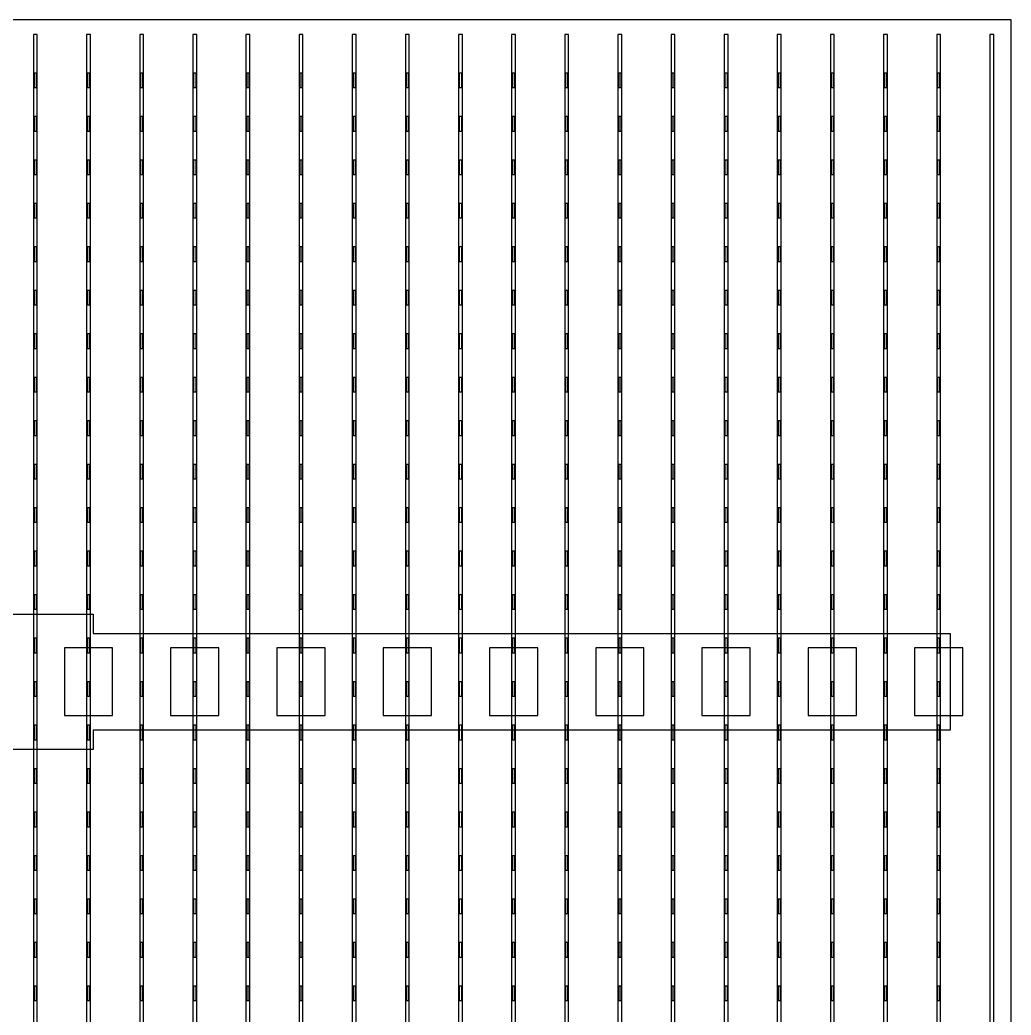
# Model space of a CAD drawing. Header units: millimetres. Extents: x -18 to 142, y -7 to 153.
# Drawn here: x 51.56 to 61.82, y 72.45 to 82.75 of the extents above; entities that cross this region are included whole.
import ezdxf

# ---------------------------------------------------------------- set-up
doc = ezdxf.new("R2010")
doc.units = ezdxf.units.MM
for name, color, linetype in [('BUSBARS', 3, 'Continuous'), ('CONTACT_PADS', 2, 'Continuous'), ('FINGERS', 1, 'Continuous'), ('INSULATION', 2, 'Continuous')]:
    doc.layers.add(name, color=color, linetype=linetype)

msp = doc.modelspace()

# ---------------------------------------------------------------- linework, layer by layer
at = {"layer": 'BUSBARS'}
msp.add_lwpolyline([(61.19, 76.4), (61.19, 75.4), (52.32, 75.4), (52.32, 75.2), (51.12, 75.2), (51.12, 75.4), (42.25, 75.4), (42.25, 76.4), (51.12, 76.4), (51.12, 76.6), (52.32, 76.6), (52.32, 76.4), (61.19, 76.4)], close=True, dxfattribs=at)
at = {"layer": 'CONTACT_PADS'}
for points in [[(51.733, 82.05), (51.733, 82.2), (51.708, 82.2), (51.708, 82.05), (51.733, 82.05)], [(52.283, 82.05), (52.283, 82.2), (52.258, 82.2), (52.258, 82.05), (52.283, 82.05)], [(52.833, 82.05), (52.833, 82.2), (52.808, 82.2), (52.808, 82.05), (52.833, 82.05)], [(53.383, 82.05), (53.383, 82.2), (53.358, 82.2), (53.358, 82.05), (53.383, 82.05)], [(53.933, 82.05), (53.933, 82.2), (53.908, 82.2), (53.908, 82.05), (53.933, 82.05)], [(54.483, 82.05), (54.483, 82.2), (54.458, 82.2), (54.458, 82.05), (54.483, 82.05)], [(55.033, 82.05), (55.033, 82.2), (55.008, 82.2), (55.008, 82.05), (55.033, 82.05)], [(55.583, 82.05), (55.583, 82.2), (55.558, 82.2), (55.558, 82.05), (55.583, 82.05)], [(56.133, 82.05), (56.133, 82.2), (56.108, 82.2), (56.108, 82.05), (56.133, 82.05)], [(56.683, 82.05), (56.683, 82.2), (56.658, 82.2), (56.658, 82.05), (56.683, 82.05)], [(57.233, 82.05), (57.233, 82.2), (57.208, 82.2), (57.208, 82.05), (57.233, 82.05)], [(57.783, 82.05), (57.783, 82.2), (57.758, 82.2), (57.758, 82.05), (57.783, 82.05)], [(58.333, 82.05), (58.333, 82.2), (58.308, 82.2), (58.308, 82.05), (58.333, 82.05)], [(58.883, 82.05), (58.883, 82.2), (58.858, 82.2), (58.858, 82.05), (58.883, 82.05)], [(59.433, 82.05), (59.433, 82.2), (59.408, 82.2), (59.408, 82.05), (59.433, 82.05)], [(59.983, 82.05), (59.983, 82.2), (59.958, 82.2), (59.958, 82.05), (59.983, 82.05)], [(60.533, 82.05), (60.533, 82.2), (60.508, 82.2), (60.508, 82.05), (60.533, 82.05)], [(61.083, 82.05), (61.083, 82.2), (61.058, 82.2), (61.058, 82.05), (61.083, 82.05)], [(51.733, 81.6), (51.733, 81.75), (51.708, 81.75), (51.708, 81.6), (51.733, 81.6)], [(52.283, 81.6), (52.283, 81.75), (52.258, 81.75), (52.258, 81.6), (52.283, 81.6)], [(52.833, 81.6), (52.833, 81.75), (52.808, 81.75), (52.808, 81.6), (52.833, 81.6)], [(53.383, 81.6), (53.383, 81.75), (53.358, 81.75), (53.358, 81.6), (53.383, 81.6)], [(53.933, 81.6), (53.933, 81.75), (53.908, 81.75), (53.908, 81.6), (53.933, 81.6)], [(54.483, 81.6), (54.483, 81.75), (54.458, 81.75), (54.458, 81.6), (54.483, 81.6)], [(55.033, 81.6), (55.033, 81.75), (55.008, 81.75), (55.008, 81.6), (55.033, 81.6)], [(55.583, 81.6), (55.583, 81.75), (55.558, 81.75), (55.558, 81.6), (55.583, 81.6)], [(56.133, 81.6), (56.133, 81.75), (56.108, 81.75), (56.108, 81.6), (56.133, 81.6)], [(56.683, 81.6), (56.683, 81.75), (56.658, 81.75), (56.658, 81.6), (56.683, 81.6)], [(57.233, 81.6), (57.233, 81.75), (57.208, 81.75), (57.208, 81.6), (57.233, 81.6)], [(57.783, 81.6), (57.783, 81.75), (57.758, 81.75), (57.758, 81.6), (57.783, 81.6)], [(58.333, 81.6), (58.333, 81.75), (58.308, 81.75), (58.308, 81.6), (58.333, 81.6)], [(58.883, 81.6), (58.883, 81.75), (58.858, 81.75), (58.858, 81.6), (58.883, 81.6)], [(59.433, 81.6), (59.433, 81.75), (59.408, 81.75), (59.408, 81.6), (59.433, 81.6)], [(59.983, 81.6), (59.983, 81.75), (59.958, 81.75), (59.958, 81.6), (59.983, 81.6)], [(60.533, 81.6), (60.533, 81.75), (60.508, 81.75), (60.508, 81.6), (60.533, 81.6)], [(61.083, 81.6), (61.083, 81.75), (61.058, 81.75), (61.058, 81.6), (61.083, 81.6)], [(51.733, 81.15), (51.733, 81.3), (51.708, 81.3), (51.708, 81.15), (51.733, 81.15)], [(52.283, 81.15), (52.283, 81.3), (52.258, 81.3), (52.258, 81.15), (52.283, 81.15)], [(52.833, 81.15), (52.833, 81.3), (52.808, 81.3), (52.808, 81.15), (52.833, 81.15)], [(53.383, 81.15), (53.383, 81.3), (53.358, 81.3), (53.358, 81.15), (53.383, 81.15)], [(53.933, 81.15), (53.933, 81.3), (53.908, 81.3), (53.908, 81.15), (53.933, 81.15)], [(54.483, 81.15), (54.483, 81.3), (54.458, 81.3), (54.458, 81.15), (54.483, 81.15)], [(55.033, 81.15), (55.033, 81.3), (55.008, 81.3), (55.008, 81.15), (55.033, 81.15)], [(55.583, 81.15), (55.583, 81.3), (55.558, 81.3), (55.558, 81.15), (55.583, 81.15)], [(56.133, 81.15), (56.133, 81.3), (56.108, 81.3), (56.108, 81.15), (56.133, 81.15)], [(56.683, 81.15), (56.683, 81.3), (56.658, 81.3), (56.658, 81.15), (56.683, 81.15)], [(57.233, 81.15), (57.233, 81.3), (57.208, 81.3), (57.208, 81.15), (57.233, 81.15)], [(57.783, 81.15), (57.783, 81.3), (57.758, 81.3), (57.758, 81.15), (57.783, 81.15)], [(58.333, 81.15), (58.333, 81.3), (58.308, 81.3), (58.308, 81.15), (58.333, 81.15)], [(58.883, 81.15), (58.883, 81.3), (58.858, 81.3), (58.858, 81.15), (58.883, 81.15)], [(59.433, 81.15), (59.433, 81.3), (59.408, 81.3), (59.408, 81.15), (59.433, 81.15)], [(59.983, 81.15), (59.983, 81.3), (59.958, 81.3), (59.958, 81.15), (59.983, 81.15)], [(60.533, 81.15), (60.533, 81.3), (60.508, 81.3), (60.508, 81.15), (60.533, 81.15)], [(61.083, 81.15), (61.083, 81.3), (61.058, 81.3), (61.058, 81.15), (61.083, 81.15)], [(51.733, 80.7), (51.733, 80.85), (51.708, 80.85), (51.708, 80.7), (51.733, 80.7)], [(52.283, 80.7), (52.283, 80.85), (52.258, 80.85), (52.258, 80.7), (52.283, 80.7)], [(52.833, 80.7), (52.833, 80.85), (52.808, 80.85), (52.808, 80.7), (52.833, 80.7)], [(53.383, 80.7), (53.383, 80.85), (53.358, 80.85), (53.358, 80.7), (53.383, 80.7)], [(53.933, 80.7), (53.933, 80.85), (53.908, 80.85), (53.908, 80.7), (53.933, 80.7)], [(54.483, 80.7), (54.483, 80.85), (54.458, 80.85), (54.458, 80.7), (54.483, 80.7)], [(55.033, 80.7), (55.033, 80.85), (55.008, 80.85), (55.008, 80.7), (55.033, 80.7)], [(55.583, 80.7), (55.583, 80.85), (55.558, 80.85), (55.558, 80.7), (55.583, 80.7)], [(56.133, 80.7), (56.133, 80.85), (56.108, 80.85), (56.108, 80.7), (56.133, 80.7)], [(56.683, 80.7), (56.683, 80.85), (56.658, 80.85), (56.658, 80.7), (56.683, 80.7)], [(57.233, 80.7), (57.233, 80.85), (57.208, 80.85), (57.208, 80.7), (57.233, 80.7)], [(57.783, 80.7), (57.783, 80.85), (57.758, 80.85), (57.758, 80.7), (57.783, 80.7)], [(58.333, 80.7), (58.333, 80.85), (58.308, 80.85), (58.308, 80.7), (58.333, 80.7)], [(58.883, 80.7), (58.883, 80.85), (58.858, 80.85), (58.858, 80.7), (58.883, 80.7)], [(59.433, 80.7), (59.433, 80.85), (59.408, 80.85), (59.408, 80.7), (59.433, 80.7)], [(59.983, 80.7), (59.983, 80.85), (59.958, 80.85), (59.958, 80.7), (59.983, 80.7)], [(60.533, 80.7), (60.533, 80.85), (60.508, 80.85), (60.508, 80.7), (60.533, 80.7)], [(61.083, 80.7), (61.083, 80.85), (61.058, 80.85), (61.058, 80.7), (61.083, 80.7)], [(51.733, 80.25), (51.733, 80.4), (51.708, 80.4), (51.708, 80.25), (51.733, 80.25)], [(52.283, 80.25), (52.283, 80.4), (52.258, 80.4), (52.258, 80.25), (52.283, 80.25)], [(52.833, 80.25), (52.833, 80.4), (52.808, 80.4), (52.808, 80.25), (52.833, 80.25)], [(53.383, 80.25), (53.383, 80.4), (53.358, 80.4), (53.358, 80.25), (53.383, 80.25)], [(53.933, 80.25), (53.933, 80.4), (53.908, 80.4), (53.908, 80.25), (53.933, 80.25)], [(54.483, 80.25), (54.483, 80.4), (54.458, 80.4), (54.458, 80.25), (54.483, 80.25)], [(55.033, 80.25), (55.033, 80.4), (55.008, 80.4), (55.008, 80.25), (55.033, 80.25)], [(55.583, 80.25), (55.583, 80.4), (55.558, 80.4), (55.558, 80.25), (55.583, 80.25)], [(56.133, 80.25), (56.133, 80.4), (56.108, 80.4), (56.108, 80.25), (56.133, 80.25)], [(56.683, 80.25), (56.683, 80.4), (56.658, 80.4), (56.658, 80.25), (56.683, 80.25)], [(57.233, 80.25), (57.233, 80.4), (57.208, 80.4), (57.208, 80.25), (57.233, 80.25)], [(57.783, 80.25), (57.783, 80.4), (57.758, 80.4), (57.758, 80.25), (57.783, 80.25)], [(58.333, 80.25), (58.333, 80.4), (58.308, 80.4), (58.308, 80.25), (58.333, 80.25)], [(58.883, 80.25), (58.883, 80.4), (58.858, 80.4), (58.858, 80.25), (58.883, 80.25)], [(59.433, 80.25), (59.433, 80.4), (59.408, 80.4), (59.408, 80.25), (59.433, 80.25)], [(59.983, 80.25), (59.983, 80.4), (59.958, 80.4), (59.958, 80.25), (59.983, 80.25)], [(60.533, 80.25), (60.533, 80.4), (60.508, 80.4), (60.508, 80.25), (60.533, 80.25)], [(61.083, 80.25), (61.083, 80.4), (61.058, 80.4), (61.058, 80.25), (61.083, 80.25)], [(51.733, 79.8), (51.733, 79.95), (51.708, 79.95), (51.708, 79.8), (51.733, 79.8)], [(52.283, 79.8), (52.283, 79.95), (52.258, 79.95), (52.258, 79.8), (52.283, 79.8)], [(52.833, 79.8), (52.833, 79.95), (52.808, 79.95), (52.808, 79.8), (52.833, 79.8)], [(53.383, 79.8), (53.383, 79.95), (53.358, 79.95), (53.358, 79.8), (53.383, 79.8)], [(53.933, 79.8), (53.933, 79.95), (53.908, 79.95), (53.908, 79.8), (53.933, 79.8)], [(54.483, 79.8), (54.483, 79.95), (54.458, 79.95), (54.458, 79.8), (54.483, 79.8)], [(55.033, 79.8), (55.033, 79.95), (55.008, 79.95), (55.008, 79.8), (55.033, 79.8)], [(55.583, 79.8), (55.583, 79.95), (55.558, 79.95), (55.558, 79.8), (55.583, 79.8)], [(56.133, 79.8), (56.133, 79.95), (56.108, 79.95), (56.108, 79.8), (56.133, 79.8)], [(56.683, 79.8), (56.683, 79.95), (56.658, 79.95), (56.658, 79.8), (56.683, 79.8)], [(57.233, 79.8), (57.233, 79.95), (57.208, 79.95), (57.208, 79.8), (57.233, 79.8)], [(57.783, 79.8), (57.783, 79.95), (57.758, 79.95), (57.758, 79.8), (57.783, 79.8)], [(58.333, 79.8), (58.333, 79.95), (58.308, 79.95), (58.308, 79.8), (58.333, 79.8)], [(58.883, 79.8), (58.883, 79.95), (58.858, 79.95), (58.858, 79.8), (58.883, 79.8)], [(59.433, 79.8), (59.433, 79.95), (59.408, 79.95), (59.408, 79.8), (59.433, 79.8)], [(59.983, 79.8), (59.983, 79.95), (59.958, 79.95), (59.958, 79.8), (59.983, 79.8)], [(60.533, 79.8), (60.533, 79.95), (60.508, 79.95), (60.508, 79.8), (60.533, 79.8)], [(61.083, 79.8), (61.083, 79.95), (61.058, 79.95), (61.058, 79.8), (61.083, 79.8)], [(51.733, 79.35), (51.733, 79.5), (51.708, 79.5), (51.708, 79.35), (51.733, 79.35)], [(52.283, 79.35), (52.283, 79.5), (52.258, 79.5), (52.258, 79.35), (52.283, 79.35)], [(52.833, 79.35), (52.833, 79.5), (52.808, 79.5), (52.808, 79.35), (52.833, 79.35)], [(53.383, 79.35), (53.383, 79.5), (53.358, 79.5), (53.358, 79.35), (53.383, 79.35)], [(53.933, 79.35), (53.933, 79.5), (53.908, 79.5), (53.908, 79.35), (53.933, 79.35)], [(54.483, 79.35), (54.483, 79.5), (54.458, 79.5), (54.458, 79.35), (54.483, 79.35)], [(55.033, 79.35), (55.033, 79.5), (55.008, 79.5), (55.008, 79.35), (55.033, 79.35)], [(55.583, 79.35), (55.583, 79.5), (55.558, 79.5), (55.558, 79.35), (55.583, 79.35)], [(56.133, 79.35), (56.133, 79.5), (56.108, 79.5), (56.108, 79.35), (56.133, 79.35)], [(56.683, 79.35), (56.683, 79.5), (56.658, 79.5), (56.658, 79.35), (56.683, 79.35)], [(57.233, 79.35), (57.233, 79.5), (57.208, 79.5), (57.208, 79.35), (57.233, 79.35)], [(57.783, 79.35), (57.783, 79.5), (57.758, 79.5), (57.758, 79.35), (57.783, 79.35)], [(58.333, 79.35), (58.333, 79.5), (58.308, 79.5), (58.308, 79.35), (58.333, 79.35)], [(58.883, 79.35), (58.883, 79.5), (58.858, 79.5), (58.858, 79.35), (58.883, 79.35)], [(59.433, 79.35), (59.433, 79.5), (59.408, 79.5), (59.408, 79.35), (59.433, 79.35)], [(59.983, 79.35), (59.983, 79.5), (59.958, 79.5), (59.958, 79.35), (59.983, 79.35)], [(60.533, 79.35), (60.533, 79.5), (60.508, 79.5), (60.508, 79.35), (60.533, 79.35)], [(61.083, 79.35), (61.083, 79.5), (61.058, 79.5), (61.058, 79.35), (61.083, 79.35)], [(51.733, 78.9), (51.733, 79.05), (51.708, 79.05), (51.708, 78.9), (51.733, 78.9)], [(52.283, 78.9), (52.283, 79.05), (52.258, 79.05), (52.258, 78.9), (52.283, 78.9)], [(52.833, 78.9), (52.833, 79.05), (52.808, 79.05), (52.808, 78.9), (52.833, 78.9)], [(53.383, 78.9), (53.383, 79.05), (53.358, 79.05), (53.358, 78.9), (53.383, 78.9)], [(53.933, 78.9), (53.933, 79.05), (53.908, 79.05), (53.908, 78.9), (53.933, 78.9)], [(54.483, 78.9), (54.483, 79.05), (54.458, 79.05), (54.458, 78.9), (54.483, 78.9)], [(55.033, 78.9), (55.033, 79.05), (55.008, 79.05), (55.008, 78.9), (55.033, 78.9)], [(55.583, 78.9), (55.583, 79.05), (55.558, 79.05), (55.558, 78.9), (55.583, 78.9)], [(56.133, 78.9), (56.133, 79.05), (56.108, 79.05), (56.108, 78.9), (56.133, 78.9)], [(56.683, 78.9), (56.683, 79.05), (56.658, 79.05), (56.658, 78.9), (56.683, 78.9)], [(57.233, 78.9), (57.233, 79.05), (57.208, 79.05), (57.208, 78.9), (57.233, 78.9)], [(57.783, 78.9), (57.783, 79.05), (57.758, 79.05), (57.758, 78.9), (57.783, 78.9)], [(58.333, 78.9), (58.333, 79.05), (58.308, 79.05), (58.308, 78.9), (58.333, 78.9)], [(58.883, 78.9), (58.883, 79.05), (58.858, 79.05), (58.858, 78.9), (58.883, 78.9)], [(59.433, 78.9), (59.433, 79.05), (59.408, 79.05), (59.408, 78.9), (59.433, 78.9)], [(59.983, 78.9), (59.983, 79.05), (59.958, 79.05), (59.958, 78.9), (59.983, 78.9)], [(60.533, 78.9), (60.533, 79.05), (60.508, 79.05), (60.508, 78.9), (60.533, 78.9)], [(61.083, 78.9), (61.083, 79.05), (61.058, 79.05), (61.058, 78.9), (61.083, 78.9)], [(51.733, 78.45), (51.733, 78.6), (51.708, 78.6), (51.708, 78.45), (51.733, 78.45)], [(52.283, 78.45), (52.283, 78.6), (52.258, 78.6), (52.258, 78.45), (52.283, 78.45)], [(52.833, 78.45), (52.833, 78.6), (52.808, 78.6), (52.808, 78.45), (52.833, 78.45)], [(53.383, 78.45), (53.383, 78.6), (53.358, 78.6), (53.358, 78.45), (53.383, 78.45)], [(53.933, 78.45), (53.933, 78.6), (53.908, 78.6), (53.908, 78.45), (53.933, 78.45)], [(54.483, 78.45), (54.483, 78.6), (54.458, 78.6), (54.458, 78.45), (54.483, 78.45)], [(55.033, 78.45), (55.033, 78.6), (55.008, 78.6), (55.008, 78.45), (55.033, 78.45)], [(55.583, 78.45), (55.583, 78.6), (55.558, 78.6), (55.558, 78.45), (55.583, 78.45)], [(56.133, 78.45), (56.133, 78.6), (56.108, 78.6), (56.108, 78.45), (56.133, 78.45)], [(56.683, 78.45), (56.683, 78.6), (56.658, 78.6), (56.658, 78.45), (56.683, 78.45)], [(57.233, 78.45), (57.233, 78.6), (57.208, 78.6), (57.208, 78.45), (57.233, 78.45)], [(57.783, 78.45), (57.783, 78.6), (57.758, 78.6), (57.758, 78.45), (57.783, 78.45)], [(58.333, 78.45), (58.333, 78.6), (58.308, 78.6), (58.308, 78.45), (58.333, 78.45)], [(58.883, 78.45), (58.883, 78.6), (58.858, 78.6), (58.858, 78.45), (58.883, 78.45)], [(59.433, 78.45), (59.433, 78.6), (59.408, 78.6), (59.408, 78.45), (59.433, 78.45)], [(59.983, 78.45), (59.983, 78.6), (59.958, 78.6), (59.958, 78.45), (59.983, 78.45)], [(60.533, 78.45), (60.533, 78.6), (60.508, 78.6), (60.508, 78.45), (60.533, 78.45)], [(61.083, 78.45), (61.083, 78.6), (61.058, 78.6), (61.058, 78.45), (61.083, 78.45)], [(51.733, 78), (51.733, 78.15), (51.708, 78.15), (51.708, 78), (51.733, 78)], [(52.283, 78), (52.283, 78.15), (52.258, 78.15), (52.258, 78), (52.283, 78)], [(52.833, 78), (52.833, 78.15), (52.808, 78.15), (52.808, 78), (52.833, 78)], [(53.383, 78), (53.383, 78.15), (53.358, 78.15), (53.358, 78), (53.383, 78)], [(53.933, 78), (53.933, 78.15), (53.908, 78.15), (53.908, 78), (53.933, 78)], [(54.483, 78), (54.483, 78.15), (54.458, 78.15), (54.458, 78), (54.483, 78)], [(55.033, 78), (55.033, 78.15), (55.008, 78.15), (55.008, 78), (55.033, 78)], [(55.583, 78), (55.583, 78.15), (55.558, 78.15), (55.558, 78), (55.583, 78)], [(56.133, 78), (56.133, 78.15), (56.108, 78.15), (56.108, 78), (56.133, 78)], [(56.683, 78), (56.683, 78.15), (56.658, 78.15), (56.658, 78), (56.683, 78)], [(57.233, 78), (57.233, 78.15), (57.208, 78.15), (57.208, 78), (57.233, 78)], [(57.783, 78), (57.783, 78.15), (57.758, 78.15), (57.758, 78), (57.783, 78)], [(58.333, 78), (58.333, 78.15), (58.308, 78.15), (58.308, 78), (58.333, 78)], [(58.883, 78), (58.883, 78.15), (58.858, 78.15), (58.858, 78), (58.883, 78)], [(59.433, 78), (59.433, 78.15), (59.408, 78.15), (59.408, 78), (59.433, 78)], [(59.983, 78), (59.983, 78.15), (59.958, 78.15), (59.958, 78), (59.983, 78)], [(60.533, 78), (60.533, 78.15), (60.508, 78.15), (60.508, 78), (60.533, 78)], [(61.083, 78), (61.083, 78.15), (61.058, 78.15), (61.058, 78), (61.083, 78)], [(51.733, 77.55), (51.733, 77.7), (51.708, 77.7), (51.708, 77.55), (51.733, 77.55)], [(52.283, 77.55), (52.283, 77.7), (52.258, 77.7), (52.258, 77.55), (52.283, 77.55)], [(52.833, 77.55), (52.833, 77.7), (52.808, 77.7), (52.808, 77.55), (52.833, 77.55)], [(53.383, 77.55), (53.383, 77.7), (53.358, 77.7), (53.358, 77.55), (53.383, 77.55)], [(53.933, 77.55), (53.933, 77.7), (53.908, 77.7), (53.908, 77.55), (53.933, 77.55)], [(54.483, 77.55), (54.483, 77.7), (54.458, 77.7), (54.458, 77.55), (54.483, 77.55)], [(55.033, 77.55), (55.033, 77.7), (55.008, 77.7), (55.008, 77.55), (55.033, 77.55)], [(55.583, 77.55), (55.583, 77.7), (55.558, 77.7), (55.558, 77.55), (55.583, 77.55)], [(56.133, 77.55), (56.133, 77.7), (56.108, 77.7), (56.108, 77.55), (56.133, 77.55)], [(56.683, 77.55), (56.683, 77.7), (56.658, 77.7), (56.658, 77.55), (56.683, 77.55)], [(57.233, 77.55), (57.233, 77.7), (57.208, 77.7), (57.208, 77.55), (57.233, 77.55)], [(57.783, 77.55), (57.783, 77.7), (57.758, 77.7), (57.758, 77.55), (57.783, 77.55)], [(58.333, 77.55), (58.333, 77.7), (58.308, 77.7), (58.308, 77.55), (58.333, 77.55)], [(58.883, 77.55), (58.883, 77.7), (58.858, 77.7), (58.858, 77.55), (58.883, 77.55)], [(59.433, 77.55), (59.433, 77.7), (59.408, 77.7), (59.408, 77.55), (59.433, 77.55)], [(59.983, 77.55), (59.983, 77.7), (59.958, 77.7), (59.958, 77.55), (59.983, 77.55)], [(60.533, 77.55), (60.533, 77.7), (60.508, 77.7), (60.508, 77.55), (60.533, 77.55)], [(61.083, 77.55), (61.083, 77.7), (61.058, 77.7), (61.058, 77.55), (61.083, 77.55)], [(51.733, 77.1), (51.733, 77.25), (51.708, 77.25), (51.708, 77.1), (51.733, 77.1)], [(52.283, 77.1), (52.283, 77.25), (52.258, 77.25), (52.258, 77.1), (52.283, 77.1)], [(52.833, 77.1), (52.833, 77.25), (52.808, 77.25), (52.808, 77.1), (52.833, 77.1)], [(53.383, 77.1), (53.383, 77.25), (53.358, 77.25), (53.358, 77.1), (53.383, 77.1)], [(53.933, 77.1), (53.933, 77.25), (53.908, 77.25), (53.908, 77.1), (53.933, 77.1)], [(54.483, 77.1), (54.483, 77.25), (54.458, 77.25), (54.458, 77.1), (54.483, 77.1)], [(55.033, 77.1), (55.033, 77.25), (55.008, 77.25), (55.008, 77.1), (55.033, 77.1)], [(55.583, 77.1), (55.583, 77.25), (55.558, 77.25), (55.558, 77.1), (55.583, 77.1)], [(56.133, 77.1), (56.133, 77.25), (56.108, 77.25), (56.108, 77.1), (56.133, 77.1)], [(56.683, 77.1), (56.683, 77.25), (56.658, 77.25), (56.658, 77.1), (56.683, 77.1)], [(57.233, 77.1), (57.233, 77.25), (57.208, 77.25), (57.208, 77.1), (57.233, 77.1)], [(57.783, 77.1), (57.783, 77.25), (57.758, 77.25), (57.758, 77.1), (57.783, 77.1)], [(58.333, 77.1), (58.333, 77.25), (58.308, 77.25), (58.308, 77.1), (58.333, 77.1)], [(58.883, 77.1), (58.883, 77.25), (58.858, 77.25), (58.858, 77.1), (58.883, 77.1)], [(59.433, 77.1), (59.433, 77.25), (59.408, 77.25), (59.408, 77.1), (59.433, 77.1)], [(59.983, 77.1), (59.983, 77.25), (59.958, 77.25), (59.958, 77.1), (59.983, 77.1)], [(60.533, 77.1), (60.533, 77.25), (60.508, 77.25), (60.508, 77.1), (60.533, 77.1)], [(61.083, 77.1), (61.083, 77.25), (61.058, 77.25), (61.058, 77.1), (61.083, 77.1)], [(51.733, 76.65), (51.733, 76.8), (51.708, 76.8), (51.708, 76.65), (51.733, 76.65)], [(52.283, 76.65), (52.283, 76.8), (52.258, 76.8), (52.258, 76.65), (52.283, 76.65)], [(52.833, 76.65), (52.833, 76.8), (52.808, 76.8), (52.808, 76.65), (52.833, 76.65)], [(53.383, 76.65), (53.383, 76.8), (53.358, 76.8), (53.358, 76.65), (53.383, 76.65)], [(53.933, 76.65), (53.933, 76.8), (53.908, 76.8), (53.908, 76.65), (53.933, 76.65)], [(54.483, 76.65), (54.483, 76.8), (54.458, 76.8), (54.458, 76.65), (54.483, 76.65)], [(55.033, 76.65), (55.033, 76.8), (55.008, 76.8), (55.008, 76.65), (55.033, 76.65)], [(55.583, 76.65), (55.583, 76.8), (55.558, 76.8), (55.558, 76.65), (55.583, 76.65)], [(56.133, 76.65), (56.133, 76.8), (56.108, 76.8), (56.108, 76.65), (56.133, 76.65)], [(56.683, 76.65), (56.683, 76.8), (56.658, 76.8), (56.658, 76.65), (56.683, 76.65)], [(57.233, 76.65), (57.233, 76.8), (57.208, 76.8), (57.208, 76.65), (57.233, 76.65)], [(57.783, 76.65), (57.783, 76.8), (57.758, 76.8), (57.758, 76.65), (57.783, 76.65)], [(58.333, 76.65), (58.333, 76.8), (58.308, 76.8), (58.308, 76.65), (58.333, 76.65)], [(58.883, 76.65), (58.883, 76.8), (58.858, 76.8), (58.858, 76.65), (58.883, 76.65)], [(59.433, 76.65), (59.433, 76.8), (59.408, 76.8), (59.408, 76.65), (59.433, 76.65)], [(59.983, 76.65), (59.983, 76.8), (59.958, 76.8), (59.958, 76.65), (59.983, 76.65)], [(60.533, 76.65), (60.533, 76.8), (60.508, 76.8), (60.508, 76.65), (60.533, 76.65)], [(61.083, 76.65), (61.083, 76.8), (61.058, 76.8), (61.058, 76.65), (61.083, 76.65)], [(51.733, 76.2), (51.733, 76.35), (51.708, 76.35), (51.708, 76.2), (51.733, 76.2)], [(52.283, 76.2), (52.283, 76.35), (52.258, 76.35), (52.258, 76.2), (52.283, 76.2)], [(52.833, 76.2), (52.833, 76.35), (52.808, 76.35), (52.808, 76.2), (52.833, 76.2)], [(53.383, 76.2), (53.383, 76.35), (53.358, 76.35), (53.358, 76.2), (53.383, 76.2)], [(53.933, 76.2), (53.933, 76.35), (53.908, 76.35), (53.908, 76.2), (53.933, 76.2)], [(54.483, 76.2), (54.483, 76.35), (54.458, 76.35), (54.458, 76.2), (54.483, 76.2)], [(55.033, 76.2), (55.033, 76.35), (55.008, 76.35), (55.008, 76.2), (55.033, 76.2)], [(55.583, 76.2), (55.583, 76.35), (55.558, 76.35), (55.558, 76.2), (55.583, 76.2)], [(56.133, 76.2), (56.133, 76.35), (56.108, 76.35), (56.108, 76.2), (56.133, 76.2)], [(56.683, 76.2), (56.683, 76.35), (56.658, 76.35), (56.658, 76.2), (56.683, 76.2)], [(57.233, 76.2), (57.233, 76.35), (57.208, 76.35), (57.208, 76.2), (57.233, 76.2)], [(57.783, 76.2), (57.783, 76.35), (57.758, 76.35), (57.758, 76.2), (57.783, 76.2)], [(58.333, 76.2), (58.333, 76.35), (58.308, 76.35), (58.308, 76.2), (58.333, 76.2)], [(58.883, 76.2), (58.883, 76.35), (58.858, 76.35), (58.858, 76.2), (58.883, 76.2)], [(59.433, 76.2), (59.433, 76.35), (59.408, 76.35), (59.408, 76.2), (59.433, 76.2)], [(59.983, 76.2), (59.983, 76.35), (59.958, 76.35), (59.958, 76.2), (59.983, 76.2)], [(60.533, 76.2), (60.533, 76.35), (60.508, 76.35), (60.508, 76.2), (60.533, 76.2)], [(61.083, 76.2), (61.083, 76.35), (61.058, 76.35), (61.058, 76.2), (61.083, 76.2)], [(51.733, 75.75), (51.733, 75.9), (51.708, 75.9), (51.708, 75.75), (51.733, 75.75)], [(52.283, 75.75), (52.283, 75.9), (52.258, 75.9), (52.258, 75.75), (52.283, 75.75)], [(52.833, 75.75), (52.833, 75.9), (52.808, 75.9), (52.808, 75.75), (52.833, 75.75)], [(53.383, 75.75), (53.383, 75.9), (53.358, 75.9), (53.358, 75.75), (53.383, 75.75)], [(53.933, 75.75), (53.933, 75.9), (53.908, 75.9), (53.908, 75.75), (53.933, 75.75)], [(54.483, 75.75), (54.483, 75.9), (54.458, 75.9), (54.458, 75.75), (54.483, 75.75)], [(55.033, 75.75), (55.033, 75.9), (55.008, 75.9), (55.008, 75.75), (55.033, 75.75)], [(55.583, 75.75), (55.583, 75.9), (55.558, 75.9), (55.558, 75.75), (55.583, 75.75)], [(56.133, 75.75), (56.133, 75.9), (56.108, 75.9), (56.108, 75.75), (56.133, 75.75)], [(56.683, 75.75), (56.683, 75.9), (56.658, 75.9), (56.658, 75.75), (56.683, 75.75)], [(57.233, 75.75), (57.233, 75.9), (57.208, 75.9), (57.208, 75.75), (57.233, 75.75)], [(57.783, 75.75), (57.783, 75.9), (57.758, 75.9), (57.758, 75.75), (57.783, 75.75)], [(58.333, 75.75), (58.333, 75.9), (58.308, 75.9), (58.308, 75.75), (58.333, 75.75)], [(58.883, 75.75), (58.883, 75.9), (58.858, 75.9), (58.858, 75.75), (58.883, 75.75)], [(59.433, 75.75), (59.433, 75.9), (59.408, 75.9), (59.408, 75.75), (59.433, 75.75)], [(59.983, 75.75), (59.983, 75.9), (59.958, 75.9), (59.958, 75.75), (59.983, 75.75)], [(60.533, 75.75), (60.533, 75.9), (60.508, 75.9), (60.508, 75.75), (60.533, 75.75)], [(61.083, 75.75), (61.083, 75.9), (61.058, 75.9), (61.058, 75.75), (61.083, 75.75)], [(51.733, 75.3), (51.733, 75.45), (51.708, 75.45), (51.708, 75.3), (51.733, 75.3)], [(52.283, 75.3), (52.283, 75.45), (52.258, 75.45), (52.258, 75.3), (52.283, 75.3)], [(52.833, 75.3), (52.833, 75.45), (52.808, 75.45), (52.808, 75.3), (52.833, 75.3)], [(53.383, 75.3), (53.383, 75.45), (53.358, 75.45), (53.358, 75.3), (53.383, 75.3)], [(53.933, 75.3), (53.933, 75.45), (53.908, 75.45), (53.908, 75.3), (53.933, 75.3)], [(54.483, 75.3), (54.483, 75.45), (54.458, 75.45), (54.458, 75.3), (54.483, 75.3)], [(55.033, 75.3), (55.033, 75.45), (55.008, 75.45), (55.008, 75.3), (55.033, 75.3)], [(55.583, 75.3), (55.583, 75.45), (55.558, 75.45), (55.558, 75.3), (55.583, 75.3)], [(56.133, 75.3), (56.133, 75.45), (56.108, 75.45), (56.108, 75.3), (56.133, 75.3)], [(56.683, 75.3), (56.683, 75.45), (56.658, 75.45), (56.658, 75.3), (56.683, 75.3)], [(57.233, 75.3), (57.233, 75.45), (57.208, 75.45), (57.208, 75.3), (57.233, 75.3)], [(57.783, 75.3), (57.783, 75.45), (57.758, 75.45), (57.758, 75.3), (57.783, 75.3)], [(58.333, 75.3), (58.333, 75.45), (58.308, 75.45), (58.308, 75.3), (58.333, 75.3)], [(58.883, 75.3), (58.883, 75.45), (58.858, 75.45), (58.858, 75.3), (58.883, 75.3)], [(59.433, 75.3), (59.433, 75.45), (59.408, 75.45), (59.408, 75.3), (59.433, 75.3)], [(59.983, 75.3), (59.983, 75.45), (59.958, 75.45), (59.958, 75.3), (59.983, 75.3)], [(60.533, 75.3), (60.533, 75.45), (60.508, 75.45), (60.508, 75.3), (60.533, 75.3)], [(61.083, 75.3), (61.083, 75.45), (61.058, 75.45), (61.058, 75.3), (61.083, 75.3)], [(51.733, 74.85), (51.733, 75), (51.708, 75), (51.708, 74.85), (51.733, 74.85)], [(52.283, 74.85), (52.283, 75), (52.258, 75), (52.258, 74.85), (52.283, 74.85)], [(52.833, 74.85), (52.833, 75), (52.808, 75), (52.808, 74.85), (52.833, 74.85)], [(53.383, 74.85), (53.383, 75), (53.358, 75), (53.358, 74.85), (53.383, 74.85)], [(53.933, 74.85), (53.933, 75), (53.908, 75), (53.908, 74.85), (53.933, 74.85)], [(54.483, 74.85), (54.483, 75), (54.458, 75), (54.458, 74.85), (54.483, 74.85)], [(55.033, 74.85), (55.033, 75), (55.008, 75), (55.008, 74.85), (55.033, 74.85)], [(55.583, 74.85), (55.583, 75), (55.558, 75), (55.558, 74.85), (55.583, 74.85)], [(56.133, 74.85), (56.133, 75), (56.108, 75), (56.108, 74.85), (56.133, 74.85)], [(56.683, 74.85), (56.683, 75), (56.658, 75), (56.658, 74.85), (56.683, 74.85)], [(57.233, 74.85), (57.233, 75), (57.208, 75), (57.208, 74.85), (57.233, 74.85)], [(57.783, 74.85), (57.783, 75), (57.758, 75), (57.758, 74.85), (57.783, 74.85)], [(58.333, 74.85), (58.333, 75), (58.308, 75), (58.308, 74.85), (58.333, 74.85)], [(58.883, 74.85), (58.883, 75), (58.858, 75), (58.858, 74.85), (58.883, 74.85)], [(59.433, 74.85), (59.433, 75), (59.408, 75), (59.408, 74.85), (59.433, 74.85)], [(59.983, 74.85), (59.983, 75), (59.958, 75), (59.958, 74.85), (59.983, 74.85)], [(60.533, 74.85), (60.533, 75), (60.508, 75), (60.508, 74.85), (60.533, 74.85)], [(61.083, 74.85), (61.083, 75), (61.058, 75), (61.058, 74.85), (61.083, 74.85)], [(51.733, 74.4), (51.733, 74.55), (51.708, 74.55), (51.708, 74.4), (51.733, 74.4)], [(52.283, 74.4), (52.283, 74.55), (52.258, 74.55), (52.258, 74.4), (52.283, 74.4)], [(52.833, 74.4), (52.833, 74.55), (52.808, 74.55), (52.808, 74.4), (52.833, 74.4)], [(53.383, 74.4), (53.383, 74.55), (53.358, 74.55), (53.358, 74.4), (53.383, 74.4)], [(53.933, 74.4), (53.933, 74.55), (53.908, 74.55), (53.908, 74.4), (53.933, 74.4)], [(54.483, 74.4), (54.483, 74.55), (54.458, 74.55), (54.458, 74.4), (54.483, 74.4)], [(55.033, 74.4), (55.033, 74.55), (55.008, 74.55), (55.008, 74.4), (55.033, 74.4)], [(55.583, 74.4), (55.583, 74.55), (55.558, 74.55), (55.558, 74.4), (55.583, 74.4)], [(56.133, 74.4), (56.133, 74.55), (56.108, 74.55), (56.108, 74.4), (56.133, 74.4)], [(56.683, 74.4), (56.683, 74.55), (56.658, 74.55), (56.658, 74.4), (56.683, 74.4)], [(57.233, 74.4), (57.233, 74.55), (57.208, 74.55), (57.208, 74.4), (57.233, 74.4)], [(57.783, 74.4), (57.783, 74.55), (57.758, 74.55), (57.758, 74.4), (57.783, 74.4)], [(58.333, 74.4), (58.333, 74.55), (58.308, 74.55), (58.308, 74.4), (58.333, 74.4)], [(58.883, 74.4), (58.883, 74.55), (58.858, 74.55), (58.858, 74.4), (58.883, 74.4)], [(59.433, 74.4), (59.433, 74.55), (59.408, 74.55), (59.408, 74.4), (59.433, 74.4)], [(59.983, 74.4), (59.983, 74.55), (59.958, 74.55), (59.958, 74.4), (59.983, 74.4)], [(60.533, 74.4), (60.533, 74.55), (60.508, 74.55), (60.508, 74.4), (60.533, 74.4)], [(61.083, 74.4), (61.083, 74.55), (61.058, 74.55), (61.058, 74.4), (61.083, 74.4)], [(51.733, 73.95), (51.733, 74.1), (51.708, 74.1), (51.708, 73.95), (51.733, 73.95)], [(52.283, 73.95), (52.283, 74.1), (52.258, 74.1), (52.258, 73.95), (52.283, 73.95)], [(52.833, 73.95), (52.833, 74.1), (52.808, 74.1), (52.808, 73.95), (52.833, 73.95)], [(53.383, 73.95), (53.383, 74.1), (53.358, 74.1), (53.358, 73.95), (53.383, 73.95)], [(53.933, 73.95), (53.933, 74.1), (53.908, 74.1), (53.908, 73.95), (53.933, 73.95)], [(54.483, 73.95), (54.483, 74.1), (54.458, 74.1), (54.458, 73.95), (54.483, 73.95)], [(55.033, 73.95), (55.033, 74.1), (55.008, 74.1), (55.008, 73.95), (55.033, 73.95)], [(55.583, 73.95), (55.583, 74.1), (55.558, 74.1), (55.558, 73.95), (55.583, 73.95)], [(56.133, 73.95), (56.133, 74.1), (56.108, 74.1), (56.108, 73.95), (56.133, 73.95)], [(56.683, 73.95), (56.683, 74.1), (56.658, 74.1), (56.658, 73.95), (56.683, 73.95)], [(57.233, 73.95), (57.233, 74.1), (57.208, 74.1), (57.208, 73.95), (57.233, 73.95)], [(57.783, 73.95), (57.783, 74.1), (57.758, 74.1), (57.758, 73.95), (57.783, 73.95)], [(58.333, 73.95), (58.333, 74.1), (58.308, 74.1), (58.308, 73.95), (58.333, 73.95)], [(58.883, 73.95), (58.883, 74.1), (58.858, 74.1), (58.858, 73.95), (58.883, 73.95)], [(59.433, 73.95), (59.433, 74.1), (59.408, 74.1), (59.408, 73.95), (59.433, 73.95)], [(59.983, 73.95), (59.983, 74.1), (59.958, 74.1), (59.958, 73.95), (59.983, 73.95)], [(60.533, 73.95), (60.533, 74.1), (60.508, 74.1), (60.508, 73.95), (60.533, 73.95)], [(61.083, 73.95), (61.083, 74.1), (61.058, 74.1), (61.058, 73.95), (61.083, 73.95)], [(51.733, 73.5), (51.733, 73.65), (51.708, 73.65), (51.708, 73.5), (51.733, 73.5)], [(52.283, 73.5), (52.283, 73.65), (52.258, 73.65), (52.258, 73.5), (52.283, 73.5)], [(52.833, 73.5), (52.833, 73.65), (52.808, 73.65), (52.808, 73.5), (52.833, 73.5)], [(53.383, 73.5), (53.383, 73.65), (53.358, 73.65), (53.358, 73.5), (53.383, 73.5)], [(53.933, 73.5), (53.933, 73.65), (53.908, 73.65), (53.908, 73.5), (53.933, 73.5)], [(54.483, 73.5), (54.483, 73.65), (54.458, 73.65), (54.458, 73.5), (54.483, 73.5)], [(55.033, 73.5), (55.033, 73.65), (55.008, 73.65), (55.008, 73.5), (55.033, 73.5)], [(55.583, 73.5), (55.583, 73.65), (55.558, 73.65), (55.558, 73.5), (55.583, 73.5)], [(56.133, 73.5), (56.133, 73.65), (56.108, 73.65), (56.108, 73.5), (56.133, 73.5)], [(56.683, 73.5), (56.683, 73.65), (56.658, 73.65), (56.658, 73.5), (56.683, 73.5)], [(57.233, 73.5), (57.233, 73.65), (57.208, 73.65), (57.208, 73.5), (57.233, 73.5)], [(57.783, 73.5), (57.783, 73.65), (57.758, 73.65), (57.758, 73.5), (57.783, 73.5)], [(58.333, 73.5), (58.333, 73.65), (58.308, 73.65), (58.308, 73.5), (58.333, 73.5)], [(58.883, 73.5), (58.883, 73.65), (58.858, 73.65), (58.858, 73.5), (58.883, 73.5)], [(59.433, 73.5), (59.433, 73.65), (59.408, 73.65), (59.408, 73.5), (59.433, 73.5)], [(59.983, 73.5), (59.983, 73.65), (59.958, 73.65), (59.958, 73.5), (59.983, 73.5)], [(60.533, 73.5), (60.533, 73.65), (60.508, 73.65), (60.508, 73.5), (60.533, 73.5)], [(61.083, 73.5), (61.083, 73.65), (61.058, 73.65), (61.058, 73.5), (61.083, 73.5)], [(51.733, 73.05), (51.733, 73.2), (51.708, 73.2), (51.708, 73.05), (51.733, 73.05)], [(52.283, 73.05), (52.283, 73.2), (52.258, 73.2), (52.258, 73.05), (52.283, 73.05)], [(52.833, 73.05), (52.833, 73.2), (52.808, 73.2), (52.808, 73.05), (52.833, 73.05)], [(53.383, 73.05), (53.383, 73.2), (53.358, 73.2), (53.358, 73.05), (53.383, 73.05)], [(53.933, 73.05), (53.933, 73.2), (53.908, 73.2), (53.908, 73.05), (53.933, 73.05)], [(54.483, 73.05), (54.483, 73.2), (54.458, 73.2), (54.458, 73.05), (54.483, 73.05)], [(55.033, 73.05), (55.033, 73.2), (55.008, 73.2), (55.008, 73.05), (55.033, 73.05)], [(55.583, 73.05), (55.583, 73.2), (55.558, 73.2), (55.558, 73.05), (55.583, 73.05)], [(56.133, 73.05), (56.133, 73.2), (56.108, 73.2), (56.108, 73.05), (56.133, 73.05)], [(56.683, 73.05), (56.683, 73.2), (56.658, 73.2), (56.658, 73.05), (56.683, 73.05)], [(57.233, 73.05), (57.233, 73.2), (57.208, 73.2), (57.208, 73.05), (57.233, 73.05)], [(57.783, 73.05), (57.783, 73.2), (57.758, 73.2), (57.758, 73.05), (57.783, 73.05)], [(58.333, 73.05), (58.333, 73.2), (58.308, 73.2), (58.308, 73.05), (58.333, 73.05)], [(58.883, 73.05), (58.883, 73.2), (58.858, 73.2), (58.858, 73.05), (58.883, 73.05)], [(59.433, 73.05), (59.433, 73.2), (59.408, 73.2), (59.408, 73.05), (59.433, 73.05)], [(59.983, 73.05), (59.983, 73.2), (59.958, 73.2), (59.958, 73.05), (59.983, 73.05)], [(60.533, 73.05), (60.533, 73.2), (60.508, 73.2), (60.508, 73.05), (60.533, 73.05)], [(61.083, 73.05), (61.083, 73.2), (61.058, 73.2), (61.058, 73.05), (61.083, 73.05)], [(51.733, 72.6), (51.733, 72.75), (51.708, 72.75), (51.708, 72.6), (51.733, 72.6)], [(52.283, 72.6), (52.283, 72.75), (52.258, 72.75), (52.258, 72.6), (52.283, 72.6)], [(52.833, 72.6), (52.833, 72.75), (52.808, 72.75), (52.808, 72.6), (52.833, 72.6)], [(53.383, 72.6), (53.383, 72.75), (53.358, 72.75), (53.358, 72.6), (53.383, 72.6)], [(53.933, 72.6), (53.933, 72.75), (53.908, 72.75), (53.908, 72.6), (53.933, 72.6)], [(54.483, 72.6), (54.483, 72.75), (54.458, 72.75), (54.458, 72.6), (54.483, 72.6)], [(55.033, 72.6), (55.033, 72.75), (55.008, 72.75), (55.008, 72.6), (55.033, 72.6)], [(55.583, 72.6), (55.583, 72.75), (55.558, 72.75), (55.558, 72.6), (55.583, 72.6)], [(56.133, 72.6), (56.133, 72.75), (56.108, 72.75), (56.108, 72.6), (56.133, 72.6)], [(56.683, 72.6), (56.683, 72.75), (56.658, 72.75), (56.658, 72.6), (56.683, 72.6)], [(57.233, 72.6), (57.233, 72.75), (57.208, 72.75), (57.208, 72.6), (57.233, 72.6)], [(57.783, 72.6), (57.783, 72.75), (57.758, 72.75), (57.758, 72.6), (57.783, 72.6)], [(58.333, 72.6), (58.333, 72.75), (58.308, 72.75), (58.308, 72.6), (58.333, 72.6)], [(58.883, 72.6), (58.883, 72.75), (58.858, 72.75), (58.858, 72.6), (58.883, 72.6)], [(59.433, 72.6), (59.433, 72.75), (59.408, 72.75), (59.408, 72.6), (59.433, 72.6)], [(59.983, 72.6), (59.983, 72.75), (59.958, 72.75), (59.958, 72.6), (59.983, 72.6)], [(60.533, 72.6), (60.533, 72.75), (60.508, 72.75), (60.508, 72.6), (60.533, 72.6)], [(61.083, 72.6), (61.083, 72.75), (61.058, 72.75), (61.058, 72.6), (61.083, 72.6)]]:
    msp.add_lwpolyline(points, close=True, dxfattribs=at)
at = {"layer": 'FINGERS'}
for points in [[(51.74, 62.7), (51.74, 82.6), (51.7, 82.6), (51.7, 62.7), (51.74, 62.7)], [(52.29, 62.7), (52.29, 82.6), (52.25, 82.6), (52.25, 62.7), (52.29, 62.7)], [(52.84, 62.7), (52.84, 82.6), (52.8, 82.6), (52.8, 62.7), (52.84, 62.7)], [(53.39, 62.7), (53.39, 82.6), (53.35, 82.6), (53.35, 62.7), (53.39, 62.7)], [(53.94, 62.7), (53.94, 82.6), (53.9, 82.6), (53.9, 62.7), (53.94, 62.7)], [(54.49, 62.7), (54.49, 82.6), (54.45, 82.6), (54.45, 62.7), (54.49, 62.7)], [(55.04, 62.7), (55.04, 82.6), (55, 82.6), (55, 62.7), (55.04, 62.7)], [(55.59, 62.7), (55.59, 82.6), (55.55, 82.6), (55.55, 62.7), (55.59, 62.7)], [(56.14, 62.7), (56.14, 82.6), (56.1, 82.6), (56.1, 62.7), (56.14, 62.7)], [(56.69, 62.7), (56.69, 82.6), (56.65, 82.6), (56.65, 62.7), (56.69, 62.7)], [(57.24, 62.7), (57.24, 82.6), (57.2, 82.6), (57.2, 62.7), (57.24, 62.7)], [(57.79, 62.7), (57.79, 82.6), (57.75, 82.6), (57.75, 62.7), (57.79, 62.7)], [(58.34, 62.7), (58.34, 82.6), (58.3, 82.6), (58.3, 62.7), (58.34, 62.7)], [(58.89, 62.7), (58.89, 82.6), (58.85, 82.6), (58.85, 62.7), (58.89, 62.7)], [(59.44, 62.7), (59.44, 82.6), (59.4, 82.6), (59.4, 62.7), (59.44, 62.7)], [(59.99, 62.7), (59.99, 82.6), (59.95, 82.6), (59.95, 62.7), (59.99, 62.7)], [(60.54, 62.7), (60.54, 82.6), (60.5, 82.6), (60.5, 62.7), (60.54, 62.7)], [(61.09, 62.7), (61.09, 82.6), (61.05, 82.6), (61.05, 62.7), (61.09, 62.7)], [(61.64, 62.7), (61.64, 82.6), (61.6, 82.6), (61.6, 62.7), (61.64, 62.7)]]:
    msp.add_lwpolyline(points, close=True, dxfattribs=at)
at = {"layer": 'INSULATION'}
for points in [[(61.82, 62.55), (61.82, 82.75), (41.62, 82.75), (41.62, 62.55), (61.82, 62.55)], [(52.52, 75.55), (52.52, 76.25), (52.02, 76.25), (52.02, 75.55), (52.52, 75.55)], [(53.62, 75.55), (53.62, 76.25), (53.12, 76.25), (53.12, 75.55), (53.62, 75.55)], [(54.72, 75.55), (54.72, 76.25), (54.22, 76.25), (54.22, 75.55), (54.72, 75.55)], [(55.82, 75.55), (55.82, 76.25), (55.32, 76.25), (55.32, 75.55), (55.82, 75.55)], [(56.92, 75.55), (56.92, 76.25), (56.42, 76.25), (56.42, 75.55), (56.92, 75.55)], [(58.02, 75.55), (58.02, 76.25), (57.52, 76.25), (57.52, 75.55), (58.02, 75.55)], [(59.12, 75.55), (59.12, 76.25), (58.62, 76.25), (58.62, 75.55), (59.12, 75.55)], [(60.22, 75.55), (60.22, 76.25), (59.72, 76.25), (59.72, 75.55), (60.22, 75.55)], [(61.32, 75.55), (61.32, 76.25), (60.82, 76.25), (60.82, 75.55), (61.32, 75.55)]]:
    msp.add_lwpolyline(points, close=True, dxfattribs=at)

doc.saveas('drawing.dxf')
